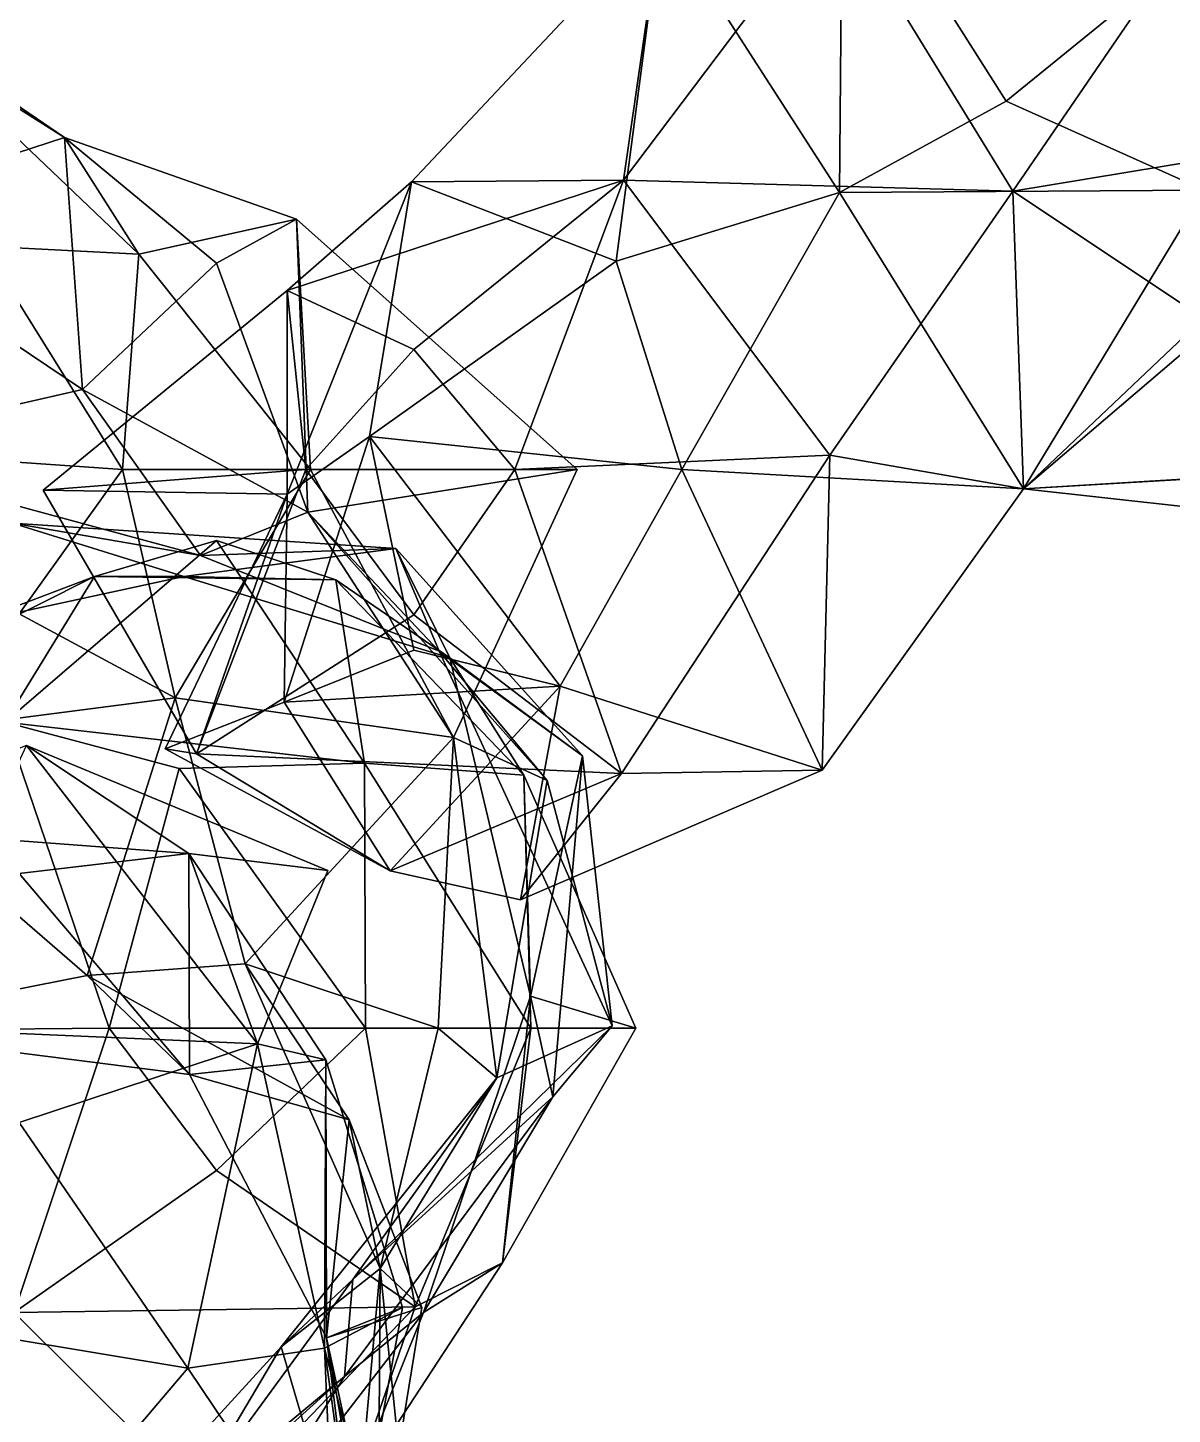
# Model space of a CAD drawing. Extents: x 290034 to 295698, y 4553723 to 4561693.
# Drawn here: x 294368.5 to 294441.6, y 4559452.5 to 4559540.9 of the extents above; entities that cross this region are included whole.
import ezdxf

# ---------------------------------------------------------------- set-up
doc = ezdxf.new("R2010")
doc.units = 0
doc.layers.add('Au_ppm_Pref_-_0_2', color=7, linetype='CONTINUOUS')

msp = doc.modelspace()

# ---------------------------------------------------------------- linework, layer by layer
at = {"layer": 'Au_ppm_Pref_-_0_2'}
for points in [[(294420.501, 4559552.703, 1803.096), (294420.326, 4559530.407, 1802.356), (294408.968, 4559548.064, 1799.615)], [(294430.95, 4559536.228, 1803.662), (294420.326, 4559530.407, 1802.356), (294420.501, 4559552.703, 1803.096)], [(294430.95, 4559536.228, 1803.662), (294420.501, 4559552.703, 1803.096), (294443.635, 4559546.556, 1803.908)], [(294420.004, 4559549.034, 1794.098), (294406.532, 4559531.206, 1793.705), (294431.378, 4559530.497, 1794.394)], [(294408.968, 4559548.064, 1799.615), (294406.532, 4559531.206, 1793.705), (294420.004, 4559549.034, 1794.098)], [(294431.378, 4559530.497, 1794.394), (294443.597, 4559548.33, 1792.378), (294420.004, 4559549.034, 1794.098)], [(294406.055, 4559526.022, 1803.903), (294393.011, 4559531.091, 1799.669), (294408.968, 4559548.064, 1799.615)], [(294393.011, 4559531.091, 1799.669), (294406.532, 4559531.206, 1793.705), (294408.968, 4559548.064, 1799.615)], [(294406.055, 4559526.022, 1803.903), (294408.968, 4559548.064, 1799.615), (294420.326, 4559530.407, 1802.356)], [(294431.378, 4559530.497, 1794.394), (294453.025, 4559534.061, 1794.782), (294443.597, 4559548.33, 1792.378)], [(294443.617, 4559530.55, 1802.399), (294430.95, 4559536.228, 1803.662), (294443.635, 4559546.556, 1803.908)], [(294354.899, 4559544.804, 1847.509), (294370.852, 4559533.914, 1847.107), (294361.781, 4559539.638, 1853.069)], [(294354.899, 4559544.804, 1847.509), (294355.52, 4559528.931, 1841.64), (294370.852, 4559533.914, 1847.107)], [(294361.781, 4559539.638, 1853.069), (294370.852, 4559533.914, 1847.107), (294375.609, 4559526.482, 1852.541)], [(294375.609, 4559526.482, 1852.541), (294365.667, 4559526.98, 1856.741), (294361.781, 4559539.638, 1853.069)], [(294420.326, 4559530.407, 1802.356), (294430.95, 4559536.228, 1803.662), (294443.617, 4559530.55, 1802.399)], [(294371.999, 4559517.832, 1839.422), (294370.852, 4559533.914, 1847.107), (294355.52, 4559528.931, 1841.64)], [(294375.609, 4559526.482, 1852.541), (294370.852, 4559533.914, 1847.107), (294385.662, 4559528.715, 1847.13)], [(294370.852, 4559533.914, 1847.107), (294371.999, 4559517.832, 1839.422), (294380.553, 4559525.906, 1842.739)], [(294385.662, 4559528.715, 1847.13), (294370.852, 4559533.914, 1847.107), (294380.553, 4559525.906, 1842.739)], [(294443.549, 4559522.394, 1796.897), (294453.025, 4559534.061, 1794.782), (294431.378, 4559530.497, 1794.394)], [(294393.011, 4559531.091, 1799.669), (294385.067, 4559524.166, 1793.676), (294406.532, 4559531.206, 1793.705)], [(294385.067, 4559524.166, 1793.676), (294393.153, 4559520.384, 1791.125), (294406.532, 4559531.206, 1793.705)], [(294385.067, 4559524.166, 1793.676), (294393.011, 4559531.091, 1799.669), (294385.073, 4559511.165, 1799.763)], [(294390.331, 4559514.843, 1806.354), (294385.073, 4559511.165, 1799.763), (294393.011, 4559531.091, 1799.669)], [(294406.055, 4559526.022, 1803.903), (294390.331, 4559514.843, 1806.354), (294393.011, 4559531.091, 1799.669)], [(294399.596, 4559512.732, 1790.638), (294406.532, 4559531.206, 1793.705), (294393.153, 4559520.384, 1791.125)], [(294419.711, 4559513.652, 1793.497), (294406.532, 4559531.206, 1793.705), (294399.596, 4559512.732, 1790.638)], [(294406.532, 4559531.206, 1793.705), (294419.711, 4559513.652, 1793.497), (294431.378, 4559530.497, 1794.394)], [(294420.326, 4559530.407, 1802.356), (294410.261, 4559512.732, 1804.464), (294406.055, 4559526.022, 1803.903)], [(294410.261, 4559512.732, 1804.464), (294420.326, 4559530.407, 1802.356), (294432.054, 4559511.503, 1800.189)], [(294432.054, 4559511.503, 1800.189), (294431.378, 4559530.497, 1794.394), (294419.711, 4559513.652, 1793.497)], [(294420.326, 4559530.407, 1802.356), (294443.617, 4559530.55, 1802.399), (294432.054, 4559511.503, 1800.189)], [(294431.378, 4559530.497, 1794.394), (294432.054, 4559511.503, 1800.189), (294443.549, 4559522.394, 1796.897)], [(294443.549, 4559521.302, 1802.698), (294432.054, 4559511.503, 1800.189), (294443.617, 4559530.55, 1802.399)], [(294371.999, 4559517.832, 1839.422), (294355.52, 4559528.931, 1841.64), (294354.872, 4559513.935, 1835.157)], [(294386.546, 4559512.732, 1852.322), (294375.609, 4559526.482, 1852.541), (294385.662, 4559528.715, 1847.13)], [(294385.662, 4559528.715, 1847.13), (294380.553, 4559525.906, 1842.739), (294386.394, 4559510.019, 1841.612)], [(294386.546, 4559512.732, 1852.322), (294385.662, 4559528.715, 1847.13), (294403.571, 4559512.732, 1847.13)], [(294403.571, 4559512.732, 1847.13), (294385.662, 4559528.715, 1847.13), (294386.394, 4559510.019, 1841.612)], [(294355.549, 4559514.058, 1857.659), (294365.667, 4559526.98, 1856.741), (294374.547, 4559512.732, 1856.177)], [(294375.609, 4559526.482, 1852.541), (294374.547, 4559512.732, 1856.177), (294365.667, 4559526.98, 1856.741)], [(294386.394, 4559510.019, 1841.612), (294380.553, 4559525.906, 1842.739), (294371.999, 4559517.832, 1839.422)], [(294386.546, 4559512.732, 1852.322), (294374.547, 4559512.732, 1856.177), (294375.609, 4559526.482, 1852.541)], [(294406.055, 4559526.022, 1803.903), (294410.261, 4559512.732, 1804.464), (294390.331, 4559514.843, 1806.354)], [(294385.073, 4559511.165, 1799.763), (294369.501, 4559511.426, 1793.676), (294385.067, 4559524.166, 1793.676)], [(294385.067, 4559524.166, 1793.676), (294369.501, 4559511.426, 1793.676), (294386.261, 4559512.732, 1790.427)], [(294385.067, 4559524.166, 1793.676), (294386.261, 4559512.732, 1790.427), (294393.153, 4559520.384, 1791.125)], [(294452.985, 4559512.732, 1798.124), (294443.549, 4559522.394, 1796.897), (294432.054, 4559511.503, 1800.189)], [(294443.549, 4559521.302, 1802.698), (294452.369, 4559512.732, 1801.397), (294432.054, 4559511.503, 1800.189)], [(294399.596, 4559512.732, 1790.638), (294393.153, 4559520.384, 1791.125), (294386.261, 4559512.732, 1790.427)], [(294379.541, 4559507.256, 1835.835), (294371.999, 4559517.832, 1839.422), (294354.872, 4559513.935, 1835.157)], [(294371.999, 4559517.832, 1839.422), (294379.541, 4559507.256, 1835.835), (294386.394, 4559510.019, 1841.612)], [(294384.874, 4559497.892, 1804.511), (294390.331, 4559514.843, 1806.354), (294393.153, 4559501.215, 1809.394)], [(294390.331, 4559514.843, 1806.354), (294384.874, 4559497.892, 1804.511), (294385.073, 4559511.165, 1799.763)], [(294402.49, 4559498.921, 1804.183), (294393.153, 4559501.215, 1809.394), (294390.331, 4559514.843, 1806.354)], [(294410.261, 4559512.732, 1804.464), (294402.49, 4559498.921, 1804.183), (294390.331, 4559514.843, 1806.354)], [(294379.541, 4559507.256, 1835.835), (294354.872, 4559513.935, 1835.157), (294367.533, 4559509.303, 1829.176)], [(294367.954, 4559503.533, 1856.136), (294355.549, 4559514.058, 1857.659), (294374.547, 4559512.732, 1856.177)], [(294406.415, 4559493.35, 1793.423), (294419.711, 4559513.652, 1793.497), (294399.596, 4559512.732, 1790.638)], [(294406.415, 4559493.35, 1793.423), (294419.206, 4559493.555, 1800.021), (294419.711, 4559513.652, 1793.497)], [(294419.206, 4559493.555, 1800.021), (294432.054, 4559511.503, 1800.189), (294419.711, 4559513.652, 1793.497)], [(294367.954, 4559503.533, 1856.136), (294374.547, 4559512.732, 1856.177), (294377.909, 4559498.176, 1852.086)], [(294379.273, 4559494.601, 1793.861), (294386.261, 4559512.732, 1790.427), (294369.501, 4559511.426, 1793.676)], [(294386.546, 4559512.732, 1852.322), (294377.909, 4559498.176, 1852.086), (294374.547, 4559512.732, 1856.177)], [(294386.546, 4559512.732, 1852.322), (294395.68, 4559495.641, 1847.137), (294377.909, 4559498.176, 1852.086)], [(294393.153, 4559503.457, 1790.585), (294386.261, 4559512.732, 1790.427), (294379.273, 4559494.601, 1793.861)], [(294399.596, 4559512.732, 1790.638), (294386.261, 4559512.732, 1790.427), (294393.153, 4559503.457, 1790.585)], [(294386.394, 4559510.019, 1841.612), (294395.68, 4559495.641, 1847.137), (294403.571, 4559512.732, 1847.13)], [(294386.546, 4559512.732, 1852.322), (294403.571, 4559512.732, 1847.13), (294395.68, 4559495.641, 1847.137)], [(294399.596, 4559512.732, 1790.638), (294393.153, 4559503.457, 1790.585), (294406.415, 4559493.35, 1793.423)], [(294402.49, 4559498.921, 1804.183), (294410.261, 4559512.732, 1804.464), (294419.206, 4559493.555, 1800.021)], [(294410.261, 4559512.732, 1804.464), (294432.054, 4559511.503, 1800.189), (294419.206, 4559493.555, 1800.021)], [(294452.369, 4559512.732, 1801.397), (294453.595, 4559509.121, 1799.615), (294432.054, 4559511.503, 1800.189)], [(294453.595, 4559509.121, 1799.615), (294452.985, 4559512.732, 1798.124), (294432.054, 4559511.503, 1800.189)], [(294385.073, 4559511.165, 1799.763), (294379.273, 4559494.601, 1793.861), (294369.501, 4559511.426, 1793.676)], [(294384.874, 4559497.892, 1804.511), (294377.278, 4559494.914, 1799.615), (294385.073, 4559511.165, 1799.763)], [(294377.278, 4559494.914, 1799.615), (294379.273, 4559494.601, 1793.861), (294385.073, 4559511.165, 1799.763)], [(294379.541, 4559507.256, 1835.835), (294394.762, 4559501.14, 1835.265), (294386.394, 4559510.019, 1841.612)], [(294401.669, 4559492.899, 1840.725), (294395.68, 4559495.641, 1847.137), (294386.394, 4559510.019, 1841.612)], [(294386.394, 4559510.019, 1841.612), (294394.762, 4559501.14, 1835.265), (294401.669, 4559492.899, 1840.725)], [(294367.533, 4559509.303, 1829.176), (294365.196, 4559503.042, 1821.964), (294378.463, 4559505.912, 1823.247)], [(294379.541, 4559507.256, 1835.835), (294367.533, 4559509.303, 1829.176), (294392.011, 4559507.7, 1828.173)], [(294367.533, 4559509.303, 1829.176), (294378.463, 4559505.912, 1823.247), (294392.011, 4559507.7, 1828.173)], [(294380.553, 4559508.198, 1813.005), (294367.071, 4559496.621, 1810.603), (294389.998, 4559493.991, 1811.663)], [(294372.777, 4559505.911, 1817.433), (294367.071, 4559496.621, 1810.603), (294380.553, 4559508.198, 1813.005)], [(294388.172, 4559505.688, 1817.433), (294372.777, 4559505.911, 1817.433), (294380.553, 4559508.198, 1813.005)], [(294389.998, 4559493.991, 1811.663), (294388.172, 4559505.688, 1817.433), (294380.553, 4559508.198, 1813.005)], [(294392.011, 4559507.7, 1828.173), (294378.463, 4559505.912, 1823.247), (294395.449, 4559500.724, 1822.748)], [(294379.541, 4559507.256, 1835.835), (294392.011, 4559507.7, 1828.173), (294394.762, 4559501.14, 1835.265)], [(294394.762, 4559501.14, 1835.265), (294392.011, 4559507.7, 1828.173), (294403.909, 4559494.479, 1829.438)], [(294392.011, 4559507.7, 1828.173), (294395.449, 4559500.724, 1822.748), (294403.909, 4559494.479, 1829.438)], [(294365.196, 4559503.042, 1821.964), (294353.802, 4559496.373, 1817.776), (294372.777, 4559505.911, 1817.433)], [(294367.071, 4559496.621, 1810.603), (294372.777, 4559505.911, 1817.433), (294353.802, 4559496.373, 1817.776)], [(294378.463, 4559505.912, 1823.247), (294365.196, 4559503.042, 1821.964), (294372.777, 4559505.911, 1817.433)], [(294378.463, 4559505.912, 1823.247), (294372.777, 4559505.911, 1817.433), (294388.172, 4559505.688, 1817.433)], [(294378.463, 4559505.912, 1823.247), (294388.172, 4559505.688, 1817.433), (294395.449, 4559500.724, 1822.748)], [(294400.173, 4559493.225, 1818.35), (294395.449, 4559500.724, 1822.748), (294388.172, 4559505.688, 1817.433)], [(294400.173, 4559493.225, 1818.35), (294388.172, 4559505.688, 1817.433), (294389.998, 4559493.991, 1811.663)], [(294367.954, 4559503.533, 1856.136), (294377.909, 4559498.176, 1852.086), (294355.221, 4559495.239, 1853.877)], [(294393.153, 4559503.457, 1790.585), (294379.273, 4559494.601, 1793.861), (294406.415, 4559493.35, 1793.423)], [(294402.49, 4559498.921, 1804.183), (294384.874, 4559497.892, 1804.511), (294393.153, 4559501.215, 1809.394)], [(294401.669, 4559492.899, 1840.725), (294394.762, 4559501.14, 1835.265), (294405.811, 4559477.247, 1835.267)], [(294394.762, 4559501.14, 1835.265), (294403.909, 4559494.479, 1829.438), (294405.811, 4559477.247, 1835.267)], [(294400.173, 4559493.225, 1818.35), (294400.591, 4559479.13, 1823.477), (294395.449, 4559500.724, 1822.748)], [(294395.449, 4559500.724, 1822.748), (294400.591, 4559479.13, 1823.477), (294403.909, 4559494.479, 1829.438)], [(294384.874, 4559497.892, 1804.511), (294402.49, 4559498.921, 1804.183), (294391.641, 4559487.138, 1799.643)], [(294391.641, 4559487.138, 1799.643), (294402.49, 4559498.921, 1804.183), (294399.965, 4559485.28, 1799.615)], [(294402.49, 4559498.921, 1804.183), (294419.206, 4559493.555, 1800.021), (294399.965, 4559485.28, 1799.615)], [(294372.311, 4559480.447, 1854.095), (294355.221, 4559495.239, 1853.877), (294377.909, 4559498.176, 1852.086)], [(294372.311, 4559480.447, 1854.095), (294377.909, 4559498.176, 1852.086), (294382.379, 4559481.199, 1849.359)], [(294384.874, 4559497.892, 1804.511), (294391.641, 4559487.138, 1799.643), (294377.278, 4559494.914, 1799.615)], [(294382.379, 4559481.199, 1849.359), (294377.909, 4559498.176, 1852.086), (294395.68, 4559495.641, 1847.137)], [(294373.7, 4559477.096, 1808.263), (294367.071, 4559496.621, 1810.603), (294354.747, 4559476.919, 1811.077)], [(294367.071, 4559496.621, 1810.603), (294373.7, 4559477.096, 1808.263), (294378.184, 4559493.664, 1807.088)], [(294389.998, 4559493.991, 1811.663), (294367.071, 4559496.621, 1810.603), (294378.184, 4559493.664, 1807.088)], [(294355.221, 4559495.239, 1853.877), (294372.311, 4559480.447, 1854.095), (294355.365, 4559477.108, 1858.999)], [(294378.791, 4559488.236, 1866.343), (294368.428, 4559495.137, 1870.818), (294355.486, 4559489.986, 1866.529)], [(294383.166, 4559476.084, 1871.51), (294360.087, 4559477.096, 1873.118), (294368.428, 4559495.137, 1870.818)], [(294387.659, 4559487.145, 1870.887), (294383.166, 4559476.084, 1871.51), (294368.428, 4559495.137, 1870.818)], [(294378.791, 4559488.236, 1866.343), (294387.659, 4559487.145, 1870.887), (294368.428, 4559495.137, 1870.818)], [(294377.278, 4559494.914, 1799.615), (294391.641, 4559487.138, 1799.643), (294379.273, 4559494.601, 1793.861)], [(294382.379, 4559481.199, 1849.359), (294395.68, 4559495.641, 1847.137), (294394.707, 4559477.096, 1847.13)], [(294394.707, 4559477.096, 1847.13), (294395.68, 4559495.641, 1847.137), (294398.438, 4559473.927, 1841.285)], [(294398.438, 4559473.927, 1841.285), (294395.68, 4559495.641, 1847.137), (294401.669, 4559492.899, 1840.725)], [(294389.998, 4559493.991, 1811.663), (294378.184, 4559493.664, 1807.088), (294390.07, 4559477.096, 1807.008)], [(294391.641, 4559487.138, 1799.643), (294406.415, 4559493.35, 1793.423), (294379.273, 4559494.601, 1793.861)], [(294400.173, 4559493.225, 1818.35), (294389.998, 4559493.991, 1811.663), (294400.611, 4559477.096, 1811.924)], [(294400.611, 4559477.096, 1811.924), (294389.998, 4559493.991, 1811.663), (294390.07, 4559477.096, 1807.008)], [(294403.909, 4559494.479, 1829.438), (294400.591, 4559479.13, 1823.477), (294402.014, 4559472.714, 1829.312)], [(294403.909, 4559494.479, 1829.438), (294402.014, 4559472.714, 1829.312), (294405.811, 4559477.247, 1835.267)], [(294373.7, 4559477.096, 1808.263), (294390.07, 4559477.096, 1807.008), (294378.184, 4559493.664, 1807.088)], [(294391.641, 4559487.138, 1799.643), (294399.965, 4559485.28, 1799.615), (294406.415, 4559493.35, 1793.423)], [(294399.965, 4559485.28, 1799.615), (294419.206, 4559493.555, 1800.021), (294406.415, 4559493.35, 1793.423)], [(294400.173, 4559493.225, 1818.35), (294407.315, 4559477.096, 1817.433), (294400.591, 4559479.13, 1823.477)], [(294400.173, 4559493.225, 1818.35), (294400.611, 4559477.096, 1811.924), (294407.315, 4559477.096, 1817.433)], [(294398.438, 4559473.927, 1841.285), (294401.669, 4559492.899, 1840.725), (294405.811, 4559477.247, 1835.267)], [(294378.791, 4559488.236, 1866.343), (294355.486, 4559489.986, 1866.529), (294367.954, 4559486.96, 1861.66)], [(294378.841, 4559474.147, 1859.581), (294378.791, 4559488.236, 1866.343), (294367.954, 4559486.96, 1861.66)], [(294378.841, 4559474.147, 1859.581), (294387.537, 4559475.08, 1864.948), (294378.791, 4559488.236, 1866.343)], [(294387.659, 4559487.145, 1870.887), (294378.791, 4559488.236, 1866.343), (294383.166, 4559476.084, 1871.51)], [(294387.537, 4559475.08, 1864.948), (294383.166, 4559476.084, 1871.51), (294378.791, 4559488.236, 1866.343)], [(294378.841, 4559474.147, 1859.581), (294367.954, 4559486.96, 1861.66), (294355.365, 4559477.108, 1858.999)], [(294372.311, 4559480.447, 1854.095), (294382.379, 4559481.199, 1849.359), (294389.02, 4559471.252, 1853.069)], [(294391.007, 4559461.766, 1846.699), (294389.02, 4559471.252, 1853.069), (294382.379, 4559481.199, 1849.359)], [(294391.007, 4559461.766, 1846.699), (294382.379, 4559481.199, 1849.359), (294394.707, 4559477.096, 1847.13)], [(294372.311, 4559480.447, 1854.095), (294378.841, 4559474.147, 1859.581), (294355.365, 4559477.108, 1858.999)], [(294378.841, 4559474.147, 1859.581), (294372.311, 4559480.447, 1854.095), (294389.02, 4559471.252, 1853.069)], [(294400.591, 4559479.13, 1823.477), (294393.771, 4559458.944, 1823.325), (294402.014, 4559472.714, 1829.312)], [(294398.809, 4559462.119, 1817.433), (294393.771, 4559458.944, 1823.325), (294400.591, 4559479.13, 1823.477)], [(294400.591, 4559479.13, 1823.477), (294407.315, 4559477.096, 1817.433), (294398.809, 4559462.119, 1817.433)], [(294389.263, 4559461.059, 1834.425), (294398.438, 4559473.927, 1841.285), (294405.811, 4559477.247, 1835.267)], [(294389.263, 4559461.059, 1834.425), (294405.811, 4559477.247, 1835.267), (294402.014, 4559472.714, 1829.312)], [(294367.639, 4559458.962, 1811.381), (294373.7, 4559477.096, 1808.263), (294354.747, 4559476.919, 1811.077)], [(294383.166, 4559476.084, 1871.51), (294367.954, 4559471.078, 1874.821), (294360.087, 4559477.096, 1873.118)], [(294373.7, 4559477.096, 1808.263), (294367.639, 4559458.962, 1811.381), (294380.553, 4559468.023, 1808.47)], [(294373.7, 4559477.096, 1808.263), (294380.553, 4559468.023, 1808.47), (294390.07, 4559477.096, 1807.008)], [(294390.07, 4559477.096, 1807.008), (294380.553, 4559468.023, 1808.47), (294393.242, 4559459.322, 1811.441)], [(294400.611, 4559477.096, 1811.924), (294390.07, 4559477.096, 1807.008), (294393.242, 4559459.322, 1811.441)], [(294391.007, 4559461.766, 1846.699), (294394.707, 4559477.096, 1847.13), (294398.438, 4559473.927, 1841.285)], [(294400.611, 4559477.096, 1811.924), (294393.242, 4559459.322, 1811.441), (294398.809, 4559462.119, 1817.433)], [(294400.611, 4559477.096, 1811.924), (294398.809, 4559462.119, 1817.433), (294407.315, 4559477.096, 1817.433)], [(294367.954, 4559471.078, 1874.821), (294383.166, 4559476.084, 1871.51), (294378.73, 4559455.402, 1874.676)], [(294387.444, 4559456.674, 1870.221), (294378.73, 4559455.402, 1874.676), (294383.166, 4559476.084, 1871.51)], [(294387.444, 4559456.674, 1870.221), (294383.166, 4559476.084, 1871.51), (294387.537, 4559475.08, 1864.948)], [(294378.841, 4559474.147, 1859.581), (294387.573, 4559457.326, 1859.049), (294387.537, 4559475.08, 1864.948)], [(294387.444, 4559456.674, 1870.221), (294387.537, 4559475.08, 1864.948), (294392.429, 4559459.278, 1864.948)], [(294387.537, 4559475.08, 1864.948), (294387.573, 4559457.326, 1859.049), (294392.429, 4559459.278, 1864.948)], [(294378.841, 4559474.147, 1859.581), (294389.02, 4559471.252, 1853.069), (294387.573, 4559457.326, 1859.049)], [(294389.263, 4559461.059, 1834.425), (294384.678, 4559456.764, 1840.815), (294398.438, 4559473.927, 1841.285)], [(294391.007, 4559461.766, 1846.699), (294398.438, 4559473.927, 1841.285), (294384.678, 4559456.764, 1840.815)], [(294389.263, 4559461.059, 1834.425), (294402.014, 4559472.714, 1829.312), (294388.725, 4559454.859, 1829.312)], [(294393.771, 4559458.944, 1823.325), (294388.725, 4559454.859, 1829.312), (294402.014, 4559472.714, 1829.312)], [(294378.73, 4559455.402, 1874.676), (294355.253, 4559459.286, 1876.722), (294367.954, 4559471.078, 1874.821)], [(294387.573, 4559457.326, 1859.049), (294389.02, 4559471.252, 1853.069), (294393.662, 4559459.278, 1853.069)], [(294391.007, 4559461.766, 1846.699), (294393.662, 4559459.278, 1853.069), (294389.02, 4559471.252, 1853.069)], [(294367.639, 4559458.962, 1811.381), (294393.242, 4559459.322, 1811.441), (294380.553, 4559468.023, 1808.47)], [(294389.074, 4559447.228, 1817.433), (294393.771, 4559458.944, 1823.325), (294398.809, 4559462.119, 1817.433)], [(294398.809, 4559462.119, 1817.433), (294393.242, 4559459.322, 1811.441), (294389.074, 4559447.228, 1817.433)], [(294391.007, 4559461.766, 1846.699), (294384.678, 4559456.764, 1840.815), (294389.168, 4559441.46, 1843.069)], [(294391.007, 4559461.766, 1846.699), (294389.168, 4559441.46, 1843.069), (294393.092, 4559441.46, 1847.13)], [(294391.007, 4559461.766, 1846.699), (294393.092, 4559441.46, 1847.13), (294390.879, 4559442.204, 1853.042)], [(294391.007, 4559461.766, 1846.699), (294390.879, 4559442.204, 1853.042), (294393.662, 4559459.278, 1853.069)], [(294389.263, 4559461.059, 1834.425), (294378.591, 4559446.492, 1834.499), (294384.678, 4559456.764, 1840.815)], [(294389.263, 4559461.059, 1834.425), (294388.725, 4559454.859, 1829.312), (294378.591, 4559446.492, 1834.499)], [(294366.37, 4559440.879, 1875.281), (294355.253, 4559459.286, 1876.722), (294378.73, 4559455.402, 1874.676)], [(294367.639, 4559458.962, 1811.381), (294366.348, 4559442.297, 1817.114), (294380.553, 4559446.101, 1813.041)], [(294367.639, 4559458.962, 1811.381), (294380.553, 4559446.101, 1813.041), (294393.242, 4559459.322, 1811.441)], [(294388.725, 4559454.859, 1829.312), (294393.771, 4559458.944, 1823.325), (294380.422, 4559441.62, 1823.348)], [(294380.422, 4559441.62, 1823.348), (294393.771, 4559458.944, 1823.325), (294389.074, 4559447.228, 1817.433)], [(294380.553, 4559446.101, 1813.041), (294389.074, 4559447.228, 1817.433), (294393.242, 4559459.322, 1811.441)], [(294387.444, 4559456.674, 1870.221), (294392.429, 4559459.278, 1864.948), (294389.383, 4559442.687, 1865.024)], [(294389.383, 4559442.687, 1865.024), (294392.429, 4559459.278, 1864.948), (294387.573, 4559457.326, 1859.049)], [(294387.573, 4559457.326, 1859.049), (294393.662, 4559459.278, 1853.069), (294390.879, 4559442.204, 1853.042)], [(294389.168, 4559441.46, 1843.069), (294384.678, 4559456.764, 1840.815), (294368.588, 4559439.16, 1840.923)], [(294384.678, 4559456.764, 1840.815), (294378.591, 4559446.492, 1834.499), (294368.588, 4559439.16, 1840.923)], [(294389.383, 4559442.687, 1865.024), (294387.573, 4559457.326, 1859.049), (294390.385, 4559441.46, 1859.009)], [(294387.573, 4559457.326, 1859.049), (294390.879, 4559442.204, 1853.042), (294390.385, 4559441.46, 1859.009)], [(294387.444, 4559456.674, 1870.221), (294388.1, 4559441.46, 1874.445), (294378.73, 4559455.402, 1874.676)], [(294387.444, 4559456.674, 1870.221), (294391.384, 4559441.46, 1870.887), (294388.1, 4559441.46, 1874.445)], [(294387.444, 4559456.674, 1870.221), (294389.383, 4559442.687, 1865.024), (294391.384, 4559441.46, 1870.887)], [(294366.37, 4559440.879, 1875.281), (294378.73, 4559455.402, 1874.676), (294388.1, 4559441.46, 1874.445)], [(294388.725, 4559454.859, 1829.312), (294373.87, 4559441.46, 1830.723), (294378.591, 4559446.492, 1834.499)], [(294380.422, 4559441.62, 1823.348), (294373.87, 4559441.46, 1830.723), (294388.725, 4559454.859, 1829.312)]]:
    msp.add_3dface(points, dxfattribs=at)

doc.saveas('drawing.dxf')
